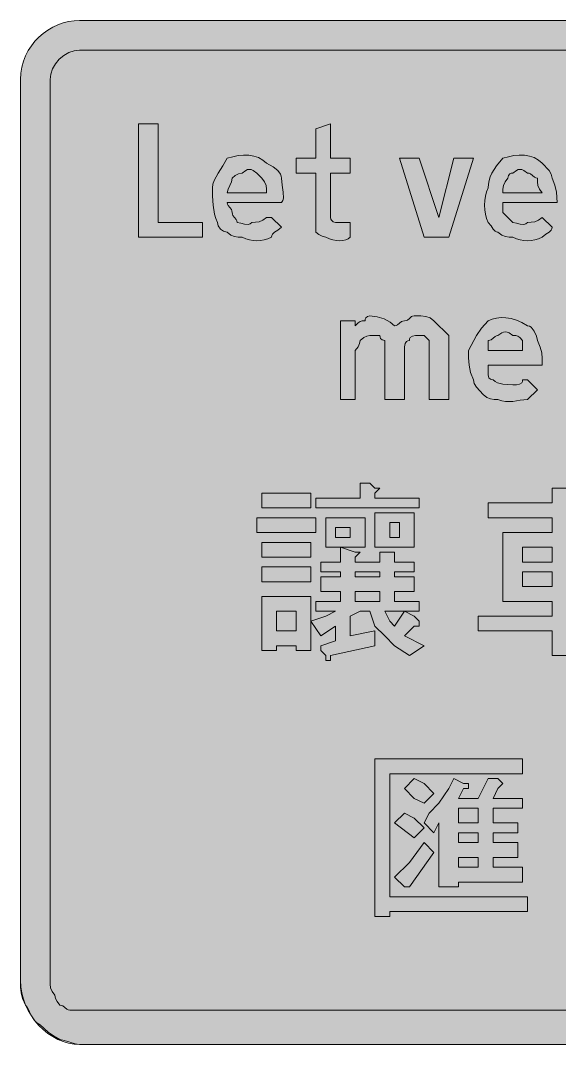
# Model space of a CAD drawing. Header units: metres. Extents: x 153 to 415, y 11 to 261.
# Drawn here: x 152.5 to 284, y 11 to 260.6 of the extents above; entities that cross this region are included whole.
import ezdxf

# ---------------------------------------------------------------- set-up
doc = ezdxf.new("R2010")
doc.units = ezdxf.units.M
for name, color, linetype, true_color in [('FILL_BLUE_0000FF', 7, 'Continuous', 0x0000ff), ('FILL_WHITE_FFFFFF', 7, 'Continuous', 0xffffff), ('STROKE_BLUE_0000FF', 7, 'Continuous', 0x0000ff)]:
    doc.layers.add(name, color=color, linetype=linetype, true_color=true_color)

msp = doc.modelspace()

# ---------------------------------------------------------------- hatches: boundary and pattern name
at = {"layer": 'FILL_BLUE_0000FF', "true_color": 0x0000ff}
h = msp.add_hatch(color=7, dxfattribs=at)
h.dxf.hatch_style = 1
h.paths.add_polyline_path([(400.95, 253.44), (402.04, 253.23), (403.35, 252.69), (404.66, 251.92), (405.75, 251.04), (406.63, 249.95), (407.4, 248.64), (407.94, 247.33), (408.15, 246.24), (408.15, 26.64), (408.1, 25.79), (407.94, 25.03), (407.4, 23.64), (405.75, 20.64), (405.25, 20.24), (404.66, 19.95), (403.35, 19.59), (400.95, 19.44), (166.95, 19.44), (164.55, 19.44), (164.15, 19.49), (163.84, 19.63), (163.35, 20.04), (162.86, 20.45), (162.55, 20.59), (162.15, 20.64), (161.46, 21.52), (161.1, 22.29), (160.95, 23.04), (160.26, 23.94), (159.9, 24.84), (159.77, 25.74), (159.75, 26.64), (159.75, 246.24), (159.91, 247.58), (160.37, 248.88), (161.08, 250.1), (162, 251.19), (163.09, 252.11), (164.31, 252.82), (165.61, 253.28), (166.95, 253.44), (400.95, 253.44)])
at = {"layer": 'FILL_WHITE_FFFFFF', "true_color": 0xffffff}
h = msp.add_hatch(color=7, dxfattribs=at)
h.dxf.hatch_style = 1
h.paths.add_polyline_path([(400.95, 260.64), (403.12, 260.41), (405.75, 259.74), (407.09, 259.23), (408.37, 258.61), (409.55, 257.88), (410.55, 257.04), (411.79, 255.69), (412.82, 254.34), (413.65, 252.99), (414.3, 251.64), (414.78, 250.29), (415.11, 248.94), (415.29, 247.59), (415.35, 246.24), (415.35, 26.64), (415.29, 25.24), (415.11, 23.77), (414.78, 22.27), (414.3, 20.79), (413.65, 19.36), (412.82, 18.03), (411.79, 16.85), (410.55, 15.84), (409.55, 14.94), (408.37, 14.08), (407.09, 13.27), (405.75, 12.54), (404.41, 11.93), (403.12, 11.45), (401.95, 11.15), (400.95, 11.04), (166.95, 11.04), (165.86, 11.23), (164.55, 11.64), (163.24, 12.05), (162.15, 12.24), (160.56, 13.14), (159.3, 14.04), (157.35, 15.84), (156.56, 16.34), (155.94, 16.93), (155.1, 18.24), (154.48, 19.55), (154.15, 20.14), (153.75, 20.64), (153.06, 22.25), (152.7, 23.64), (152.57, 25.03), (152.55, 26.64), (152.55, 246.24), (152.63, 247.79), (152.87, 249.27), (153.26, 250.69), (153.79, 252.03), (154.44, 253.3), (155.21, 254.49), (156.08, 255.59), (157.05, 256.59), (158.1, 257.5), (159.23, 258.3), (160.42, 258.99), (161.66, 259.57), (162.95, 260.03), (164.26, 260.37), (165.6, 260.57), (166.95, 260.64), (400.95, 260.64)])
h = msp.add_hatch(color=7, dxfattribs=at)
h.dxf.hatch_style = 1
h.paths.add_polyline_path([(181.35, 235.44), (186.15, 235.44), (186.15, 211.44), (196.95, 211.44), (196.95, 207.84), (181.35, 207.84), (181.35, 235.44)])
h = msp.add_hatch(color=7, dxfattribs=at)
h.dxf.hatch_style = 1
h.paths.add_polyline_path([(228.2, 212.24), (228.34, 211.95), (228.75, 211.59), (229.35, 211.44), (231.75, 211.44), (232.95, 211.44), (232.95, 207.84), (232.45, 207.45), (231.84, 207.16), (231.16, 207), (230.4, 206.94), (229.59, 207), (228.73, 207.16), (227.85, 207.45), (226.95, 207.84), (226.07, 208.03), (225.3, 208.44), (224.55, 209.04), (224.55, 211.44), (224.55, 223.44), (219.75, 223.44), (219.75, 227.04), (224.55, 227.04), (224.55, 234.24), (228.15, 235.44), (228.15, 227.04), (232.95, 227.04), (232.95, 223.44), (228.15, 223.44), (228.15, 212.64), (228.2, 212.24)])
h = msp.add_hatch(color=7, dxfattribs=at)
h.dxf.hatch_style = 1
h.paths.add_polyline_path([(204.75, 207.99), (203.85, 208.35), (202.95, 209.04), (202.07, 209.25), (201.3, 209.79), (200.76, 210.56), (200.55, 211.44), (200.15, 212.39), (199.86, 213.43), (199.5, 215.64), (199.37, 217.85), (199.35, 219.84), (199.46, 220.74), (199.74, 221.64), (200.7, 223.44), (201.88, 225.24), (202.95, 227.04), (204.3, 227.43), (205.63, 227.7), (206.94, 227.82), (208.2, 227.79), (209.41, 227.59), (210.54, 227.21), (211.6, 226.63), (212.55, 225.84), (214.12, 224.94), (215.25, 224.04), (215.92, 223.14), (216.09, 222.69), (216.15, 222.24), (216.32, 220.46), (216.6, 218.79), (216.66, 217.35), (216.49, 216.74), (216.15, 216.24), (202.95, 216.24), (203, 215.84), (203.14, 215.53), (203.55, 215.04), (203.96, 214.55), (204.1, 214.24), (204.15, 213.84), (204.2, 213.44), (204.34, 213.13), (204.75, 212.64), (205.16, 212.15), (205.3, 211.84), (205.35, 211.44), (206.25, 211.27), (207.15, 210.99), (208.05, 210.93), (208.5, 211.1), (208.95, 211.44), (209.85, 211.46), (210.75, 211.59), (211.65, 211.95), (212.55, 212.64), (213.75, 212.64), (216.15, 210.24), (215.27, 209.53), (214.5, 209.04), (213.96, 208.55), (213.8, 208.24), (213.75, 207.84), (212.85, 207.45), (211.95, 207.16), (211.05, 207), (210.15, 206.94), (209.25, 207), (208.35, 207.16), (207.45, 207.45), (206.55, 207.84), (205.65, 207.86), (204.75, 207.99)])
h.paths.add_polyline_path([(212.53, 219.54), (212.4, 220.44), (212.04, 221.34), (211.35, 222.24), (210.15, 223.44), (209.25, 224.11), (208.8, 224.28), (208.35, 224.34), (207.9, 224.28), (207.45, 224.11), (206.55, 223.44), (205.67, 223.25), (204.9, 222.84), (204.15, 222.24), (203.96, 221.34), (203.55, 220.44), (203.14, 219.54), (202.95, 218.64), (212.55, 218.64), (212.53, 219.54)], flags=16)
h = msp.add_hatch(color=7, dxfattribs=at)
h.dxf.hatch_style = 1
h.paths.add_polyline_path([(270.75, 207.99), (269.85, 208.35), (268.95, 209.04), (268.55, 209.09), (268.24, 209.25), (267.75, 209.79), (267.26, 210.56), (266.55, 211.44), (266.16, 212.39), (265.87, 213.43), (265.71, 214.52), (265.65, 215.64), (265.71, 216.76), (265.87, 217.85), (266.16, 218.89), (266.55, 219.84), (266.61, 220.74), (266.77, 221.64), (267.06, 222.54), (267.45, 223.44), (268.57, 225.24), (270.15, 227.04), (271.5, 227.43), (272.83, 227.7), (274.14, 227.82), (275.4, 227.79), (276.61, 227.59), (277.74, 227.21), (278.8, 226.63), (279.75, 225.84), (281.4, 224.04), (281.94, 223.14), (282.15, 222.24), (282.84, 220.46), (283.2, 218.79), (283.35, 216.24), (270.15, 216.24), (270.15, 213.84), (272.55, 211.44), (273.45, 211.27), (274.35, 210.99), (275.25, 210.93), (275.7, 211.1), (276.15, 211.44), (277.05, 211.46), (277.95, 211.59), (278.85, 211.95), (279.75, 212.64), (282.15, 210.24), (282.1, 209.84), (281.94, 209.53), (281.4, 209.04), (280.63, 208.55), (279.75, 207.84), (278.85, 207.45), (277.95, 207.16), (277.05, 207), (276.15, 206.94), (275.25, 207), (274.35, 207.16), (273.45, 207.45), (272.55, 207.84), (271.65, 207.86), (270.75, 207.99)])
h.paths.add_polyline_path([(279.06, 219.54), (278.7, 220.44), (278.57, 221.34), (278.55, 222.24), (278.15, 222.29), (277.84, 222.43), (277.35, 222.84), (276.86, 223.25), (276.55, 223.39), (276.15, 223.44), (275.25, 224.11), (274.8, 224.28), (274.35, 224.34), (273.9, 224.28), (273.45, 224.11), (272.55, 223.44), (272.15, 223.39), (271.86, 223.25), (271.5, 222.84), (271.35, 222.24), (270.66, 221.34), (270.3, 220.44), (270.17, 219.54), (270.15, 218.64), (279.75, 218.64), (279.06, 219.54)], flags=16)
h = msp.add_hatch(color=7, dxfattribs=at)
h.dxf.hatch_style = 1
h.paths.add_polyline_path([(262.95, 227.04), (256.95, 207.84), (250.95, 207.84), (244.95, 227.04), (249.75, 227.04), (254.55, 212.64), (258.15, 227.04), (262.95, 227.04)])
h = msp.add_hatch(color=7, dxfattribs=at)
h.dxf.hatch_style = 1
h.paths.add_polyline_path([(234.15, 186.24), (234.86, 186.93), (235.35, 187.29), (235.84, 187.42), (236.55, 187.44), (236.6, 187.84), (236.74, 188.13), (237.15, 188.49), (237.75, 188.64), (239.53, 188.43), (241.2, 187.89), (242.64, 187.12), (243.75, 186.24), (244.15, 186.29), (244.46, 186.43), (244.95, 186.84), (245.44, 187.25), (245.75, 187.39), (246.15, 187.44), (246.55, 187.49), (246.86, 187.63), (247.35, 188.04), (247.84, 188.45), (248.15, 188.59), (248.55, 188.64), (250.14, 188.62), (251.4, 188.49), (252.43, 188.13), (253.35, 187.44), (256.95, 183.84), (256.95, 182.64), (256.95, 168.24), (252.15, 168.24), (252.15, 181.44), (252.15, 182.64), (250.95, 183.84), (249.75, 183.84), (248.87, 183.82), (248.1, 183.69), (247.56, 183.33), (247.4, 183.04), (247.35, 182.64), (246.95, 182.59), (246.66, 182.43), (246.3, 181.89), (246.17, 181.12), (246.15, 180.24), (246.15, 168.24), (241.35, 168.24), (241.35, 181.44), (241.35, 182.64), (240.75, 182.79), (240.34, 183.15), (240.2, 183.44), (240.15, 183.84), (237.75, 183.84), (237, 183.69), (236.23, 183.33), (235.35, 182.64), (235.2, 181.89), (234.84, 181.12), (234.15, 180.24), (234.15, 168.24), (230.55, 168.24), (230.55, 187.44), (234.15, 187.44), (234.15, 186.24)])
h = msp.add_hatch(color=7, dxfattribs=at)
h.dxf.hatch_style = 1
h.paths.add_polyline_path([(267.15, 168.39), (266.25, 168.75), (265.35, 169.44), (263.7, 171.24), (263.16, 172.14), (262.95, 173.04), (262.26, 174.84), (261.9, 176.64), (261.77, 178.44), (261.75, 180.24), (263.7, 183.84), (264.96, 185.64), (266.55, 187.44), (267.5, 187.83), (268.56, 188.1), (269.69, 188.22), (270.9, 188.19), (272.16, 187.99), (273.47, 187.61), (274.8, 187.03), (276.15, 186.24), (276.6, 186.13), (277.03, 185.85), (277.8, 184.89), (278.34, 183.71), (278.55, 182.64), (279.24, 181.03), (279.6, 179.64), (279.73, 178.25), (279.75, 176.64), (266.55, 176.64), (266.55, 174.24), (266.6, 173.84), (266.74, 173.55), (267.15, 173.19), (267.75, 173.04), (268.25, 172.64), (268.84, 172.35), (270.15, 171.99), (272.55, 171.84), (273.43, 171.86), (274.2, 171.99), (274.74, 172.35), (274.9, 172.64), (274.95, 173.04), (276.15, 173.04), (278.55, 170.64), (276.15, 168.24), (274.35, 168.07), (272.55, 167.79), (270.75, 167.73), (269.85, 167.9), (268.95, 168.24), (268.05, 168.26), (267.15, 168.39)])
h.paths.add_polyline_path([(274.95, 182.64), (274.24, 183.33), (273.75, 183.69), (273.26, 183.82), (272.55, 183.84), (271.65, 184.51), (271.2, 184.68), (270.75, 184.74), (270.3, 184.68), (269.85, 184.51), (268.95, 183.84), (268.55, 183.79), (268.24, 183.65), (267.75, 183.24), (267.26, 182.83), (266.95, 182.69), (266.55, 182.64), (266.55, 180.24), (274.95, 180.24), (274.95, 182.64)], flags=16)
h = msp.add_hatch(color=7, dxfattribs=at)
h.dxf.hatch_style = 1
h.paths.add_polyline_path([(235.35, 144.24), (235.35, 147.84), (237.75, 147.84), (238.95, 146.64), (240.15, 146.64), (238.95, 145.44), (238.95, 144.24), (249.75, 144.24), (249.75, 141.84), (224.55, 141.84), (224.55, 144.24), (235.35, 144.24)])
h = msp.add_hatch(color=7, dxfattribs=at)
h.dxf.hatch_style = 1
h.paths.add_polyline_path([(223.35, 145.44), (223.35, 141.84), (211.35, 141.84), (211.35, 145.44), (223.35, 145.44)])
h = msp.add_hatch(color=7, dxfattribs=at)
h.dxf.hatch_style = 1
h.paths.add_polyline_path([(285.75, 144.24), (285.75, 143.04), (302.55, 143.04), (302.55, 139.44), (285.75, 139.44), (285.75, 135.84), (297.75, 135.84), (297.75, 119.04), (285.75, 119.04), (285.75, 115.44), (303.75, 115.44), (303.75, 111.84), (285.75, 111.84), (285.75, 105.84), (282.15, 105.84), (282.15, 111.84), (264.15, 111.84), (264.15, 115.44), (282.15, 115.44), (282.15, 119.04), (270.15, 119.04), (270.15, 135.84), (282.15, 135.84), (282.15, 139.44), (266.55, 139.44), (266.55, 143.04), (282.15, 143.04), (282.15, 146.64), (285.75, 146.64), (286.95, 145.44), (285.75, 144.24)])
h.paths.add_polyline_path([(282.15, 128.64), (282.15, 132.24), (274.95, 132.24), (274.95, 128.64), (282.15, 128.64)], flags=16)
h.paths.add_polyline_path([(274.95, 122.64), (282.15, 122.64), (282.15, 126.24), (274.95, 126.24), (274.95, 122.64)], flags=16)
h.paths.add_polyline_path([(285.75, 132.24), (285.75, 128.64), (294.15, 128.64), (294.15, 132.24), (285.75, 132.24)], flags=16)
h.paths.add_polyline_path([(294.15, 126.24), (285.75, 126.24), (285.75, 122.64), (294.15, 122.64), (294.15, 126.24)], flags=16)
h = msp.add_hatch(color=7, dxfattribs=at)
h.dxf.hatch_style = 1
h.paths.add_polyline_path([(248.55, 132.24), (238.95, 132.24), (238.95, 140.64), (248.55, 140.64), (248.55, 132.24)])
h.paths.add_polyline_path([(244.95, 138.24), (242.55, 138.24), (242.55, 134.64), (244.95, 134.64), (244.95, 138.24)], flags=16)
h = msp.add_hatch(color=7, dxfattribs=at)
h.dxf.hatch_style = 1
h.paths.add_polyline_path([(224.55, 139.44), (224.55, 135.84), (210.15, 135.84), (210.15, 139.44), (224.55, 139.44)])
h = msp.add_hatch(color=7, dxfattribs=at)
h.dxf.hatch_style = 1
h.paths.add_polyline_path([(236.55, 132.24), (226.95, 132.24), (226.95, 139.44), (236.55, 139.44), (236.55, 132.24)])
h.paths.add_polyline_path([(232.95, 137.04), (229.35, 137.04), (229.35, 134.64), (232.95, 134.64), (232.95, 137.04)], flags=16)
h = msp.add_hatch(color=7, dxfattribs=at)
h.dxf.hatch_style = 1
h.paths.add_polyline_path([(223.35, 133.44), (223.35, 129.84), (211.35, 129.84), (211.35, 133.44), (223.35, 133.44)])
h = msp.add_hatch(color=7, dxfattribs=at)
h.dxf.hatch_style = 1
h.paths.add_polyline_path([(248.55, 113.04), (246.15, 110.64), (250.95, 108.24), (247.35, 105.84), (243.75, 108.24), (241.35, 110.64), (238.95, 113.04), (237.75, 116.64), (235.35, 116.64), (232.95, 115.44), (232.95, 110.64), (238.95, 111.84), (238.95, 108.24), (228.15, 105.84), (228.15, 104.64), (226.95, 104.64), (226.95, 105.84), (225.75, 107.04), (225.75, 108.24), (229.35, 109.44), (229.35, 113.04), (225.75, 110.64), (223.35, 114.24), (226.95, 115.44), (229.35, 116.64), (224.55, 116.64), (224.55, 119.04), (230.55, 119.04), (230.55, 121.44), (225.75, 121.44), (225.75, 125.04), (230.55, 125.04), (230.55, 126.24), (225.75, 126.24), (225.75, 128.64), (230.55, 128.64), (230.55, 132.24), (234.15, 131.04), (235.35, 131.04), (234.15, 129.84), (234.15, 128.64), (240.15, 128.64), (240.15, 131.04), (242.55, 131.04), (243.75, 131.04), (243.75, 129.84), (243.75, 128.64), (248.55, 128.64), (248.55, 126.24), (243.75, 126.24), (243.75, 125.04), (248.55, 125.04), (248.55, 121.44), (243.75, 121.44), (243.75, 119.04), (249.75, 119.04), (249.75, 116.64), (246.15, 116.64), (248.55, 115.44), (249.75, 114.24), (249.75, 113.04), (248.55, 113.04)])
h.paths.add_polyline_path([(241.35, 116.64), (242.55, 114.24), (243.75, 113.04), (246.15, 116.64), (241.35, 116.64)], flags=16)
h.paths.add_polyline_path([(234.15, 126.24), (234.15, 125.04), (240.15, 125.04), (240.15, 126.24), (234.15, 126.24)], flags=16)
h.paths.add_polyline_path([(240.15, 121.44), (234.15, 121.44), (234.15, 119.04), (240.15, 119.04), (240.15, 121.44)], flags=16)
h = msp.add_hatch(color=7, dxfattribs=at)
h.dxf.hatch_style = 1
h.paths.add_polyline_path([(223.35, 127.44), (223.35, 123.84), (211.35, 123.84), (211.35, 127.44), (223.35, 127.44)])
h = msp.add_hatch(color=7, dxfattribs=at)
h.dxf.hatch_style = 1
h.paths.add_polyline_path([(223.35, 120.24), (223.35, 107.04), (219.75, 107.04), (219.75, 108.24), (214.95, 108.24), (214.95, 107.04), (211.35, 107.04), (211.35, 120.24), (223.35, 120.24)])
h.paths.add_polyline_path([(219.75, 116.64), (214.95, 116.64), (214.95, 111.84), (219.75, 111.84), (219.75, 116.64)], flags=16)
h = msp.add_hatch(color=7, dxfattribs=at)
h.dxf.hatch_style = 1
h.paths.add_polyline_path([(238.95, 80.64), (274.95, 80.64), (274.95, 77.04), (242.55, 77.04), (242.55, 47.04), (276.15, 47.04), (276.15, 43.44), (242.55, 43.44), (242.55, 42.24), (238.95, 42.24), (238.95, 80.64)])
h = msp.add_hatch(color=7, dxfattribs=at)
h.dxf.hatch_style = 1
h.paths.add_polyline_path([(248.55, 71.04), (246.15, 73.44), (248.55, 75.84), (250.95, 74.64), (253.35, 72.24), (250.95, 69.84), (248.55, 71.04)])
h = msp.add_hatch(color=7, dxfattribs=at)
h.dxf.hatch_style = 1
h.paths.add_polyline_path([(258.15, 75.84), (260.55, 74.64), (261.75, 74.64), (261.75, 73.44), (260.55, 73.44), (259.35, 71.04), (264.15, 71.04), (266.55, 75.84), (268.95, 75.84), (270.15, 74.64), (268.95, 73.44), (267.75, 71.04), (274.95, 71.04), (274.95, 68.64), (267.75, 68.64), (267.75, 65.04), (273.75, 65.04), (273.75, 62.64), (267.75, 62.64), (267.75, 60.24), (273.75, 60.24), (273.75, 56.64), (267.75, 56.64), (267.75, 54.24), (274.95, 54.24), (274.95, 50.64), (259.35, 50.64), (259.35, 49.44), (254.55, 49.44), (254.55, 65.04), (253.35, 62.64), (250.95, 65.04), (252.15, 67.44), (254.55, 69.84), (256.95, 73.44), (258.15, 75.84)])
h.paths.add_polyline_path([(259.35, 60.24), (264.15, 60.24), (264.15, 62.64), (259.35, 62.64), (259.35, 60.24)], flags=16)
h.paths.add_polyline_path([(259.35, 56.64), (259.35, 54.24), (264.15, 54.24), (264.15, 56.64), (259.35, 56.64)], flags=16)
h.paths.add_polyline_path([(264.15, 68.64), (259.35, 68.64), (259.35, 65.04), (264.15, 65.04), (264.15, 68.64)], flags=16)
h = msp.add_hatch(color=7, dxfattribs=at)
h.dxf.hatch_style = 1
h.paths.add_polyline_path([(243.75, 65.04), (246.15, 67.44), (248.55, 66.24), (250.95, 63.84), (248.55, 61.44), (243.75, 65.04)])
h = msp.add_hatch(color=7, dxfattribs=at)
h.dxf.hatch_style = 1
h.paths.add_polyline_path([(243.75, 51.84), (247.35, 55.44), (250.95, 60.24), (253.35, 57.84), (247.35, 49.44), (246.15, 49.44), (243.75, 51.84)])

# ---------------------------------------------------------------- linework, layer by layer
at = {"layer": 'FILL_BLUE_0000FF', "lineweight": 0, "true_color": 0x0000ff}
msp.add_lwpolyline([(400.95, 19.44), (166.95, 19.44), (164.55, 19.44), (164.15, 19.49), (163.84, 19.63), (163.35, 20.04), (162.86, 20.45), (162.55, 20.59), (162.15, 20.64), (161.46, 21.52), (161.1, 22.29), (160.95, 23.04), (160.26, 23.94), (159.9, 24.84), (159.77, 25.74), (159.75, 26.64), (159.75, 246.24), (159.91, 247.58), (160.37, 248.88), (161.08, 250.1), (162, 251.19), (163.09, 252.11), (164.31, 252.82), (165.61, 253.28), (166.95, 253.44), (400.95, 253.44)], dxfattribs=at)
at = {"layer": 'FILL_WHITE_FFFFFF', "lineweight": 0, "true_color": 0xffffff}
for points in [[(400.95, 11.04), (166.95, 11.04), (165.86, 11.23), (164.55, 11.64), (163.24, 12.05), (162.15, 12.24), (160.56, 13.14), (159.3, 14.04), (157.35, 15.84), (156.56, 16.34), (155.94, 16.93), (155.1, 18.24), (154.48, 19.55), (154.15, 20.14), (153.75, 20.64), (153.06, 22.25), (152.7, 23.64), (152.57, 25.03), (152.55, 26.64), (152.55, 246.24), (152.63, 247.79), (152.87, 249.27), (153.26, 250.69), (153.79, 252.03), (154.44, 253.3), (155.21, 254.49), (156.08, 255.59), (157.05, 256.59), (158.1, 257.5), (159.23, 258.3), (160.42, 258.99), (161.66, 259.57), (162.95, 260.03), (164.26, 260.37), (165.6, 260.57), (166.95, 260.64), (400.95, 260.64)], [(285.75, 105.84), (282.15, 105.84), (282.15, 111.84), (264.15, 111.84), (264.15, 115.44), (282.15, 115.44), (282.15, 119.04), (270.15, 119.04), (270.15, 135.84), (282.15, 135.84), (282.15, 139.44), (266.55, 139.44), (266.55, 143.04), (282.15, 143.04), (282.15, 146.64), (285.75, 146.64)]]:
    msp.add_lwpolyline(points, dxfattribs=at)
for points in [[(181.35, 235.44), (186.15, 235.44), (186.15, 211.44), (196.95, 211.44), (196.95, 207.84), (181.35, 207.84)], [(228.2, 212.24), (228.34, 211.95), (228.75, 211.59), (229.35, 211.44), (231.75, 211.44), (232.95, 211.44), (232.95, 207.84), (232.45, 207.45), (231.84, 207.16), (231.16, 207), (230.4, 206.94), (229.59, 207), (228.73, 207.16), (227.85, 207.45), (226.95, 207.84), (226.07, 208.03), (225.3, 208.44), (224.55, 209.04), (224.55, 211.44), (224.55, 223.44), (219.75, 223.44), (219.75, 227.04), (224.55, 227.04), (224.55, 234.24), (228.15, 235.44), (228.15, 227.04), (232.95, 227.04), (232.95, 223.44), (228.15, 223.44), (228.15, 212.64)], [(204.75, 207.99), (203.85, 208.35), (202.95, 209.04), (202.07, 209.25), (201.3, 209.79), (200.76, 210.56), (200.55, 211.44), (200.15, 212.39), (199.86, 213.43), (199.5, 215.64), (199.37, 217.85), (199.35, 219.84), (199.46, 220.74), (199.74, 221.64), (200.7, 223.44), (201.88, 225.24), (202.95, 227.04), (204.3, 227.43), (205.63, 227.7), (206.94, 227.82), (208.2, 227.79), (209.41, 227.59), (210.54, 227.21), (211.6, 226.63), (212.55, 225.84), (214.12, 224.94), (215.25, 224.04), (215.92, 223.14), (216.09, 222.69), (216.15, 222.24), (216.32, 220.46), (216.6, 218.79), (216.66, 217.35), (216.49, 216.74), (216.15, 216.24), (202.95, 216.24), (203, 215.84), (203.14, 215.53), (203.55, 215.04), (203.96, 214.55), (204.1, 214.24), (204.15, 213.84), (204.2, 213.44), (204.34, 213.13), (204.75, 212.64), (205.16, 212.15), (205.3, 211.84), (205.35, 211.44), (206.25, 211.27), (207.15, 210.99), (208.05, 210.93), (208.5, 211.1), (208.95, 211.44), (209.85, 211.46), (210.75, 211.59), (211.65, 211.95), (212.55, 212.64), (213.75, 212.64), (216.15, 210.24), (215.27, 209.53), (214.5, 209.04), (213.96, 208.55), (213.8, 208.24), (213.75, 207.84), (212.85, 207.45), (211.95, 207.16), (211.05, 207), (210.15, 206.94), (209.25, 207), (208.35, 207.16), (207.45, 207.45), (206.55, 207.84), (205.65, 207.86)], [(270.75, 207.99), (269.85, 208.35), (268.95, 209.04), (268.55, 209.09), (268.24, 209.25), (267.75, 209.79), (267.26, 210.56), (266.55, 211.44), (266.16, 212.39), (265.87, 213.43), (265.71, 214.52), (265.65, 215.64), (265.71, 216.76), (265.87, 217.85), (266.16, 218.89), (266.55, 219.84), (266.61, 220.74), (266.77, 221.64), (267.06, 222.54), (267.45, 223.44), (268.57, 225.24), (270.15, 227.04), (271.5, 227.43), (272.83, 227.7), (274.14, 227.82), (275.4, 227.79), (276.61, 227.59), (277.74, 227.21), (278.8, 226.63), (279.75, 225.84), (281.4, 224.04), (281.94, 223.14), (282.15, 222.24), (282.84, 220.46), (283.2, 218.79), (283.35, 216.24), (270.15, 216.24), (270.15, 213.84), (272.55, 211.44), (273.45, 211.27), (274.35, 210.99), (275.25, 210.93), (275.7, 211.1), (276.15, 211.44), (277.05, 211.46), (277.95, 211.59), (278.85, 211.95), (279.75, 212.64), (282.15, 210.24), (282.1, 209.84), (281.94, 209.53), (281.4, 209.04), (280.63, 208.55), (279.75, 207.84), (278.85, 207.45), (277.95, 207.16), (277.05, 207), (276.15, 206.94), (275.25, 207), (274.35, 207.16), (273.45, 207.45), (272.55, 207.84), (271.65, 207.86)], [(262.95, 227.04), (256.95, 207.84), (250.95, 207.84), (244.95, 227.04), (249.75, 227.04), (254.55, 212.64), (258.15, 227.04)], [(212.53, 219.54), (212.4, 220.44), (212.04, 221.34), (211.35, 222.24), (210.15, 223.44), (209.25, 224.11), (208.8, 224.28), (208.35, 224.34), (207.9, 224.28), (207.45, 224.11), (206.55, 223.44), (205.67, 223.25), (204.9, 222.84), (204.15, 222.24), (203.96, 221.34), (203.55, 220.44), (203.14, 219.54), (202.95, 218.64), (212.55, 218.64)], [(279.06, 219.54), (278.7, 220.44), (278.57, 221.34), (278.55, 222.24), (278.15, 222.29), (277.84, 222.43), (277.35, 222.84), (276.86, 223.25), (276.55, 223.39), (276.15, 223.44), (275.25, 224.11), (274.8, 224.28), (274.35, 224.34), (273.9, 224.28), (273.45, 224.11), (272.55, 223.44), (272.15, 223.39), (271.86, 223.25), (271.5, 222.84), (271.35, 222.24), (270.66, 221.34), (270.3, 220.44), (270.17, 219.54), (270.15, 218.64), (279.75, 218.64)], [(234.15, 186.24), (234.86, 186.93), (235.35, 187.29), (235.84, 187.42), (236.55, 187.44), (236.6, 187.84), (236.74, 188.13), (237.15, 188.49), (237.75, 188.64), (239.53, 188.43), (241.2, 187.89), (242.64, 187.12), (243.75, 186.24), (244.15, 186.29), (244.46, 186.43), (244.95, 186.84), (245.44, 187.25), (245.75, 187.39), (246.15, 187.44), (246.55, 187.49), (246.86, 187.63), (247.35, 188.04), (247.84, 188.45), (248.15, 188.59), (248.55, 188.64), (250.14, 188.62), (251.4, 188.49), (252.43, 188.13), (253.35, 187.44), (256.95, 183.84), (256.95, 182.64), (256.95, 168.24), (252.15, 168.24), (252.15, 181.44), (252.15, 182.64), (250.95, 183.84), (249.75, 183.84), (248.87, 183.82), (248.1, 183.69), (247.56, 183.33), (247.4, 183.04), (247.35, 182.64), (246.95, 182.59), (246.66, 182.43), (246.3, 181.89), (246.17, 181.12), (246.15, 180.24), (246.15, 168.24), (241.35, 168.24), (241.35, 181.44), (241.35, 182.64), (240.75, 182.79), (240.34, 183.15), (240.2, 183.44), (240.15, 183.84), (237.75, 183.84), (237, 183.69), (236.23, 183.33), (235.35, 182.64), (235.2, 181.89), (234.84, 181.12), (234.15, 180.24), (234.15, 168.24), (230.55, 168.24), (230.55, 187.44), (234.15, 187.44)], [(267.15, 168.39), (266.25, 168.75), (265.35, 169.44), (263.7, 171.24), (263.16, 172.14), (262.95, 173.04), (262.26, 174.84), (261.9, 176.64), (261.77, 178.44), (261.75, 180.24), (263.7, 183.84), (264.96, 185.64), (266.55, 187.44), (267.5, 187.83), (268.56, 188.1), (269.69, 188.22), (270.9, 188.19), (272.16, 187.99), (273.47, 187.61), (274.8, 187.03), (276.15, 186.24), (276.6, 186.13), (277.03, 185.85), (277.8, 184.89), (278.34, 183.71), (278.55, 182.64), (279.24, 181.03), (279.6, 179.64), (279.73, 178.25), (279.75, 176.64), (266.55, 176.64), (266.55, 174.24), (266.6, 173.84), (266.74, 173.55), (267.15, 173.19), (267.75, 173.04), (268.25, 172.64), (268.84, 172.35), (270.15, 171.99), (272.55, 171.84), (273.43, 171.86), (274.2, 171.99), (274.74, 172.35), (274.9, 172.64), (274.95, 173.04), (276.15, 173.04), (278.55, 170.64), (276.15, 168.24), (274.35, 168.07), (272.55, 167.79), (270.75, 167.73), (269.85, 167.9), (268.95, 168.24), (268.05, 168.26)], [(274.95, 182.64), (274.24, 183.33), (273.75, 183.69), (273.26, 183.82), (272.55, 183.84), (271.65, 184.51), (271.2, 184.68), (270.75, 184.74), (270.3, 184.68), (269.85, 184.51), (268.95, 183.84), (268.55, 183.79), (268.24, 183.65), (267.75, 183.24), (267.26, 182.83), (266.95, 182.69), (266.55, 182.64), (266.55, 180.24), (274.95, 180.24)], [(235.35, 144.24), (235.35, 147.84), (237.75, 147.84), (238.95, 146.64), (240.15, 146.64), (238.95, 145.44), (238.95, 144.24), (249.75, 144.24), (249.75, 141.84), (224.55, 141.84), (224.55, 144.24)], [(223.35, 145.44), (223.35, 141.84), (211.35, 141.84), (211.35, 145.44)], [(248.55, 132.24), (238.95, 132.24), (238.95, 140.64), (248.55, 140.64)], [(224.55, 139.44), (224.55, 135.84), (210.15, 135.84), (210.15, 139.44)], [(236.55, 132.24), (226.95, 132.24), (226.95, 139.44), (236.55, 139.44)], [(244.95, 138.24), (242.55, 138.24), (242.55, 134.64), (244.95, 134.64)], [(232.95, 137.04), (229.35, 137.04), (229.35, 134.64), (232.95, 134.64)], [(223.35, 133.44), (223.35, 129.84), (211.35, 129.84), (211.35, 133.44)], [(248.55, 113.04), (246.15, 110.64), (250.95, 108.24), (247.35, 105.84), (243.75, 108.24), (241.35, 110.64), (238.95, 113.04), (237.75, 116.64), (235.35, 116.64), (232.95, 115.44), (232.95, 110.64), (238.95, 111.84), (238.95, 108.24), (228.15, 105.84), (228.15, 104.64), (226.95, 104.64), (226.95, 105.84), (225.75, 107.04), (225.75, 108.24), (229.35, 109.44), (229.35, 113.04), (225.75, 110.64), (223.35, 114.24), (226.95, 115.44), (229.35, 116.64), (224.55, 116.64), (224.55, 119.04), (230.55, 119.04), (230.55, 121.44), (225.75, 121.44), (225.75, 125.04), (230.55, 125.04), (230.55, 126.24), (225.75, 126.24), (225.75, 128.64), (230.55, 128.64), (230.55, 132.24), (234.15, 131.04), (235.35, 131.04), (234.15, 129.84), (234.15, 128.64), (240.15, 128.64), (240.15, 131.04), (242.55, 131.04), (243.75, 131.04), (243.75, 129.84), (243.75, 128.64), (248.55, 128.64), (248.55, 126.24), (243.75, 126.24), (243.75, 125.04), (248.55, 125.04), (248.55, 121.44), (243.75, 121.44), (243.75, 119.04), (249.75, 119.04), (249.75, 116.64), (246.15, 116.64), (248.55, 115.44), (249.75, 114.24), (249.75, 113.04)], [(282.15, 128.64), (282.15, 132.24), (274.95, 132.24), (274.95, 128.64)], [(223.35, 127.44), (223.35, 123.84), (211.35, 123.84), (211.35, 127.44)], [(234.15, 126.24), (234.15, 125.04), (240.15, 125.04), (240.15, 126.24)], [(274.95, 122.64), (282.15, 122.64), (282.15, 126.24), (274.95, 126.24)], [(223.35, 120.24), (223.35, 107.04), (219.75, 107.04), (219.75, 108.24), (214.95, 108.24), (214.95, 107.04), (211.35, 107.04), (211.35, 120.24)], [(240.15, 121.44), (234.15, 121.44), (234.15, 119.04), (240.15, 119.04)], [(219.75, 116.64), (214.95, 116.64), (214.95, 111.84), (219.75, 111.84)], [(241.35, 116.64), (242.55, 114.24), (243.75, 113.04), (246.15, 116.64)], [(238.95, 80.64), (274.95, 80.64), (274.95, 77.04), (242.55, 77.04), (242.55, 47.04), (276.15, 47.04), (276.15, 43.44), (242.55, 43.44), (242.55, 42.24), (238.95, 42.24)], [(248.55, 71.04), (246.15, 73.44), (248.55, 75.84), (250.95, 74.64), (253.35, 72.24), (250.95, 69.84)], [(258.15, 75.84), (260.55, 74.64), (261.75, 74.64), (261.75, 73.44), (260.55, 73.44), (259.35, 71.04), (264.15, 71.04), (266.55, 75.84), (268.95, 75.84), (270.15, 74.64), (268.95, 73.44), (267.75, 71.04), (274.95, 71.04), (274.95, 68.64), (267.75, 68.64), (267.75, 65.04), (273.75, 65.04), (273.75, 62.64), (267.75, 62.64), (267.75, 60.24), (273.75, 60.24), (273.75, 56.64), (267.75, 56.64), (267.75, 54.24), (274.95, 54.24), (274.95, 50.64), (259.35, 50.64), (259.35, 49.44), (254.55, 49.44), (254.55, 65.04), (253.35, 62.64), (250.95, 65.04), (252.15, 67.44), (254.55, 69.84), (256.95, 73.44)], [(243.75, 65.04), (246.15, 67.44), (248.55, 66.24), (250.95, 63.84), (248.55, 61.44)], [(264.15, 68.64), (259.35, 68.64), (259.35, 65.04), (264.15, 65.04)], [(259.35, 60.24), (264.15, 60.24), (264.15, 62.64), (259.35, 62.64)], [(243.75, 51.84), (247.35, 55.44), (250.95, 60.24), (253.35, 57.84), (247.35, 49.44), (246.15, 49.44)], [(259.35, 56.64), (259.35, 54.24), (264.15, 54.24), (264.15, 56.64)]]:
    msp.add_lwpolyline(points, close=True, dxfattribs=at)
at = {"layer": 'STROKE_BLUE_0000FF', "lineweight": 0, "true_color": 0x0000ff}
for points in [[(400.95, 260.64), (166.95, 260.64), (165.6, 260.57), (164.26, 260.37), (162.95, 260.03), (161.66, 259.57), (160.42, 258.99), (159.23, 258.3), (158.1, 257.5), (157.05, 256.59), (156.08, 255.59), (155.21, 254.49), (154.44, 253.3), (153.79, 252.03), (153.26, 250.69), (152.87, 249.27), (152.63, 247.79), (152.55, 246.24)], [(152.55, 246.24), (152.55, 26.64), (152.63, 25.08), (152.87, 23.56), (153.26, 22.08), (153.79, 20.66), (154.44, 19.3), (155.21, 18.01), (156.08, 16.81), (157.05, 15.69), (158.1, 14.67), (159.23, 13.76), (160.42, 12.97), (161.66, 12.3), (162.95, 11.76), (164.26, 11.37), (165.6, 11.12), (166.95, 11.04), (400.95, 11.04)]]:
    msp.add_lwpolyline(points, dxfattribs=at)

doc.saveas('drawing.dxf')
